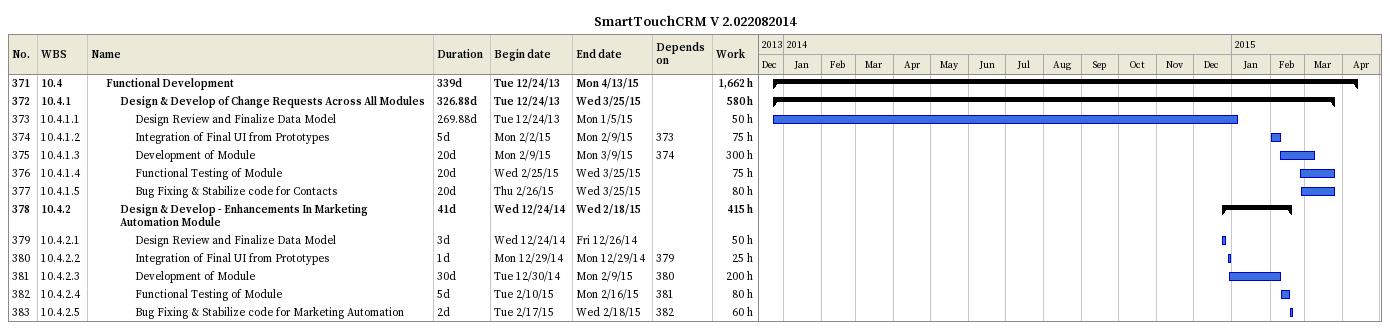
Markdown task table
SmartTouchCRM V 2.022082014

| ID | WBS | Task | Duration | Start | Finish | Predecessors | Work (h) |
|---|---|---|---|---|---|---|---|
| 371 | 10.4 | **Functional Development** | 339d | 2013-12-24 | 2015-04-13 |  | 1662 |
| 372 | 10.4.1 | **Design & Develop of Change Requests Across All Modules** | 326.88d | 2013-12-24 | 2015-03-25 |  | 580 |
| 373 | 10.4.1.1 | Design Review and Finalize Data Model | 269.88d | 2013-12-24 | 2015-01-05 |  | 50 |
| 374 | 10.4.1.2 | Integration of Final UI from Prototypes | 5d | 2015-02-02 | 2015-02-09 | 373 | 75 |
| 375 | 10.4.1.3 | Development of Module | 20d | 2015-02-09 | 2015-03-09 | 374 | 300 |
| 376 | 10.4.1.4 | Functional Testing of Module | 20d | 2015-02-25 | 2015-03-25 |  | 75 |
| 377 | 10.4.1.5 | Bug Fixing & Stabilize code for Contacts | 20d | 2015-02-26 | 2015-03-25 |  | 80 |
| 378 | 10.4.2 | **Design & Develop - Enhancements In Marketing Automation Module** | 41d | 2014-12-24 | 2015-02-18 |  | 415 |
| 379 | 10.4.2.1 | Design Review and Finalize Data Model | 3d | 2014-12-24 | 2014-12-26 |  | 50 |
| 380 | 10.4.2.2 | Integration of Final UI from Prototypes | 1d | 2014-12-29 | 2014-12-29 | 379 | 25 |
| 381 | 10.4.2.3 | Development of Module | 30d | 2014-12-30 | 2015-02-09 | 380 | 200 |
| 382 | 10.4.2.4 | Functional Testing of Module | 5d | 2015-02-10 | 2015-02-16 | 381 | 80 |
| 383 | 10.4.2.5 | Bug Fixing & Stabilize code for Marketing Automation | 2d | 2015-02-17 | 2015-02-18 | 382 | 60 |
